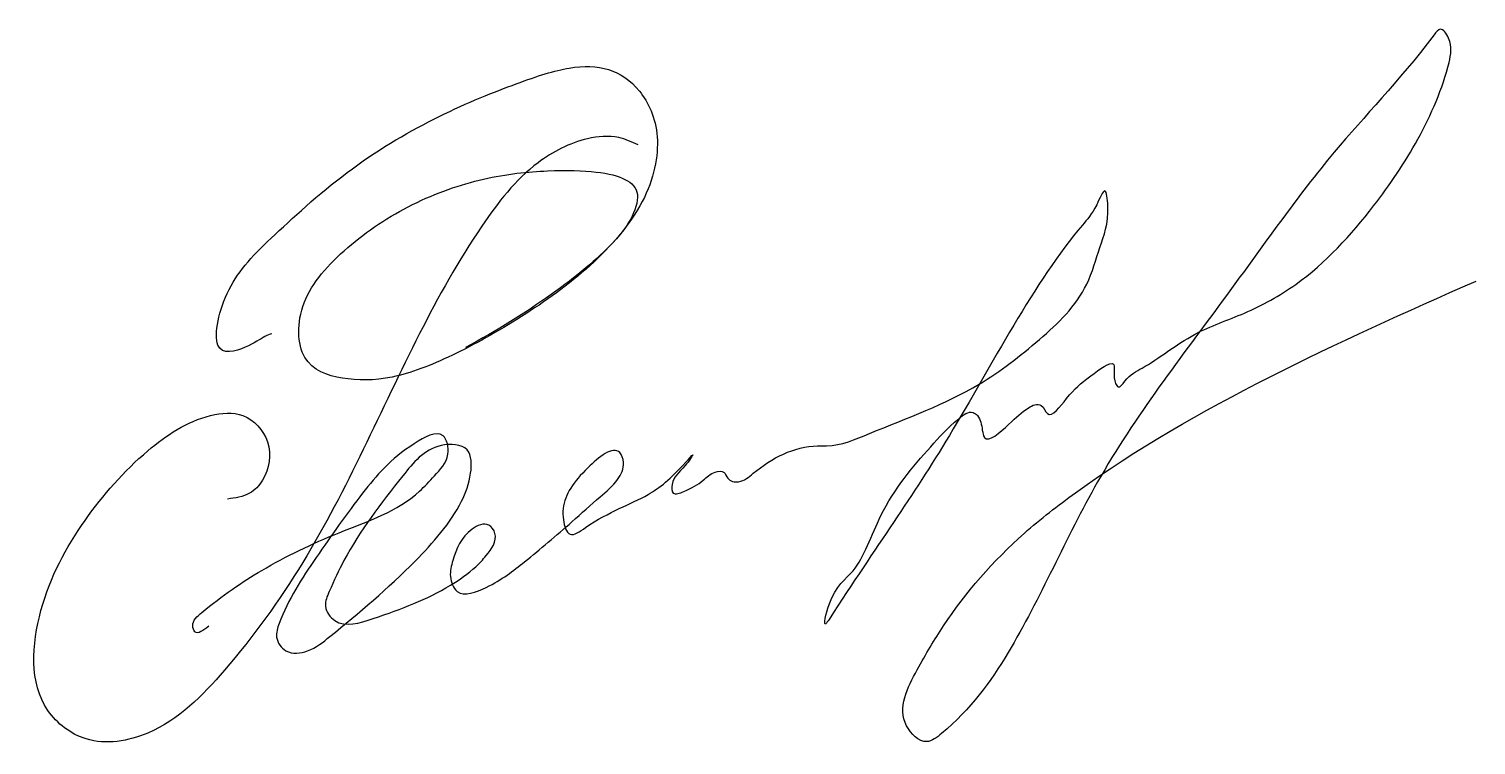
# Model space of a CAD drawing. Header units: millimetres. Extents: x 0.4 to 14.6, y 0.3 to 7.3.
import ezdxf

# ---------------------------------------------------------------- set-up
doc = ezdxf.new("R2010")
doc.units = ezdxf.units.MM

msp = doc.modelspace()

# ---------------------------------------------------------------- linework, layer by layer
at = {"color": 5, "lineweight": 25}
for points in [[(2.123, 1.474), (1.988, 1.418), (1.966, 1.475), (2.055, 1.608), (2.646, 2.022), (3.406, 2.392), (4.197, 2.8), (4.343, 2.952), (4.476, 3.164), (4.428, 3.347), (4.144, 3.268), (3.637, 2.781), (3.181, 2.149), (2.816, 1.499), (2.791, 1.365), (2.883, 1.231), (3.096, 1.231), (3.315, 1.371), (4.154, 2.113), (4.61, 2.702), (4.7, 2.977), (4.665, 3.207), (4.409, 3.249), (4.032, 2.952), (3.454, 2.119), (3.309, 1.815), (3.272, 1.669), (3.363, 1.529), (3.74, 1.548), (4.501, 1.876), (4.75, 2.058), (4.853, 2.167), (4.939, 2.386), (4.878, 2.468), (4.714, 2.427), (4.525, 2.119), (4.501, 1.961), (4.568, 1.815), (4.854, 1.855), (5.231, 2.107), (5.697, 2.5), (5.974, 2.746), (6.146, 2.916), (6.203, 3.084), (6.167, 3.18), (5.853, 3.031), (5.611, 2.629), (5.612, 2.518), (5.678, 2.378), (5.83, 2.443), (6.445, 2.768), (6.816, 3.085), (6.885, 3.157), (6.811, 3.053), (6.683, 2.868), (6.693, 2.783), (6.797, 2.798), (6.988, 2.909), (7.106, 2.989), (7.194, 2.986), (7.229, 2.928), (7.336, 2.894), (7.48, 2.977), (8.111, 3.246), (8.202, 3.246), (8.624, 3.368), (9.703, 3.853), (10.296, 4.293), (10.761, 4.837), (10.89, 5.198), (10.969, 5.607), (10.939, 5.754), (10.859, 5.619), (10.718, 5.418), (9.41, 3.349), (8.226, 1.54), (8.195, 1.497), (8.226, 1.687), (8.463, 2.019), (8.736, 2.561), (9.226, 3.238), (9.502, 3.514), (9.643, 3.575), (9.686, 3.545), (9.734, 3.4), (9.754, 3.33), (9.993, 3.458), (10.189, 3.621), (10.252, 3.651), (10.312, 3.644), (10.374, 3.564), (10.562, 3.711), (10.801, 3.935), (11.024, 4.049), (11.045, 3.86), (11.07, 3.827), (11.135, 3.883), (11.306, 4.012), (11.822, 4.343), (12.314, 4.553), (12.817, 4.835), (13.584, 5.608), (14.019, 6.265), (14.326, 7.019), (14.32, 7.258), (14.24, 7.344), (14.179, 7.289), (13.197, 6.136), (12.136, 4.726), (10.868, 2.892), (9.987, 1.213), (9.334, 0.418), (9.186, 0.338), (8.989, 0.492), (9.094, 1.045), (9.352, 1.476), (10.146, 2.386), (10.651, 2.785), (14.591, 4.868)], [(6.349, 6.207), (6.157, 6.279), (5.85, 6.267), (5.363, 6.032), (4.809, 5.407), (4.198, 4.351), (3.048, 2.099), (2.277, 1.039), (1.524, 0.422), (0.917, 0.364), (0.541, 0.644), (0.473, 1.627), (0.907, 2.514), (1.524, 3.198), (2.142, 3.545), (2.46, 3.545), (2.701, 3.285), (2.653, 2.909), (2.524, 2.78), (2.308, 2.724)]]:
    msp.add_spline(points, degree=3, dxfattribs=at)
msp.add_open_spline([(2.743, 4.35), (2.724, 4.344), (2.657, 4.318), (2.521, 4.218), (2.119, 4.095), (2.277, 4.832), (2.715, 5.28), (3.525, 6.01), (4.405, 6.519), (5.199, 6.834), (5.687, 6.991), (6.069, 6.978), (6.374, 6.779), (6.594, 6.322), (6.459, 5.645), (5.898, 4.995), (5.198, 4.501), (4.503, 4.111), (3.91, 3.885), (3.43, 3.889), (3.001, 4.036), (2.979, 4.67), (3.461, 5.215), (4.119, 5.652), (4.84, 5.901), (5.48, 5.965), (5.97, 5.949), (6.24, 5.88), (6.379, 5.74), (6.285, 5.465), (5.937, 5.028), (5.264, 4.545), (4.649, 4.213)], degree=3, knots=[2.46299, 2.46299, 2.46299, 2.46299, 3, 4, 5, 6, 7, 8, 9, 10, 11, 12, 13, 14, 15, 16, 17, 18, 19, 20, 21, 22, 23, 24, 25, 26, 27, 28, 29, 30, 31, 35, 35, 35, 35], dxfattribs=at)

doc.saveas('drawing.dxf')
